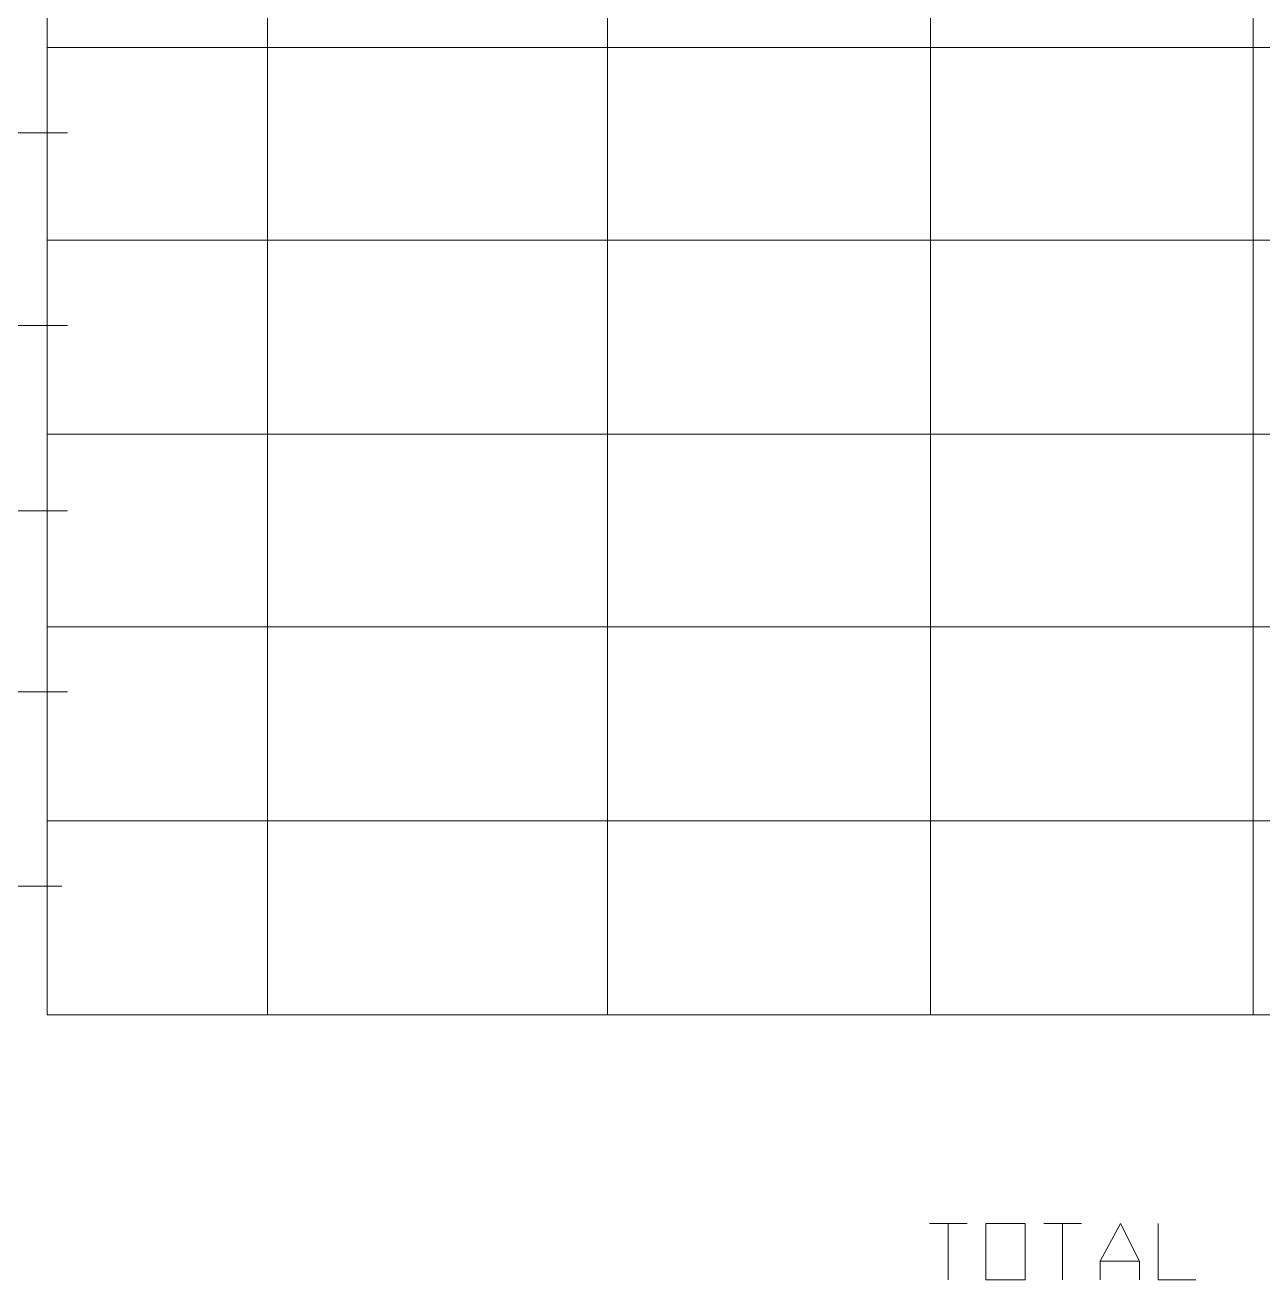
# Model space of a CAD drawing. Header units: metres. Extents: x 0 to 113, y -32 to 21.
# Drawn here: x 63.502 to 65.069, y -16.406 to -14.819 of the extents above; entities that cross this region are included whole.
import ezdxf

# ---------------------------------------------------------------- set-up
doc = ezdxf.new("R2010")
doc.units = ezdxf.units.M
doc.header["$LTSCALE"] = 0.5
doc.layers.add('TABLA', color=7, linetype='Continuous')

msp = doc.modelspace()

# ---------------------------------------------------------------- linework, layer by layer
at = {"layer": 'TABLA', "color": 7, "linetype": 'Continuous', "lineweight": 18, "true_color": 0x000007}
for p, q in [((63.8089, -13.7391), (63.8089, -16.0711)), ((65.0564, -13.7391), (65.0564, -16.0711)), ((64.2394, -13.9442), (64.2394, -16.0711)), ((64.6479, -13.9442), (64.6479, -16.0711)), ((63.5304, -14.8474), (66.6721, -14.8474)), ((63.3985, -14.9555), (63.5561, -14.9555)), ((63.5304, -15.091), (66.6721, -15.091)), ((63.3985, -15.1991), (63.5561, -15.1991)), ((63.5304, -15.3365), (66.6721, -15.3365)), ((63.3985, -15.4336), (63.5561, -15.4336)), ((63.5304, -15.5801), (66.6721, -15.5801)), ((63.3985, -15.6626), (63.5561, -15.6626)), ((63.5304, -15.8256), (66.6721, -15.8256)), ((63.3912, -15.9081), (63.5487, -15.9081)), ((63.5487, -16.0711), (65.9834, -16.0711)), ((64.6466, -16.3349), (64.6943, -16.3349)), ((64.6705, -16.3349), (64.6705, -16.4063)), ((64.7914, -16.3349), (64.839, -16.3349)), ((64.8152, -16.3349), (64.8152, -16.4063)), ((64.8628, -16.3825), (64.9123, -16.3825))]:
    msp.add_line(p, q, dxfattribs=at)
for points in [[(63.5304, -16.0711), (66.6721, -16.0711), (66.6721, -13.7391), (63.5304, -13.7391)], [(64.7181, -16.4063), (64.7676, -16.4063), (64.7676, -16.3349), (64.7181, -16.3349)]]:
    msp.add_lwpolyline(points, close=True, dxfattribs=at)
for points in [[(64.8628, -16.4063), (64.8628, -16.3825), (64.8885, -16.3349), (64.9123, -16.3825), (64.9123, -16.4063)], [(64.9361, -16.3349), (64.9361, -16.4063), (64.9837, -16.4063)]]:
    msp.add_lwpolyline(points, dxfattribs=at)

doc.saveas('drawing.dxf')
